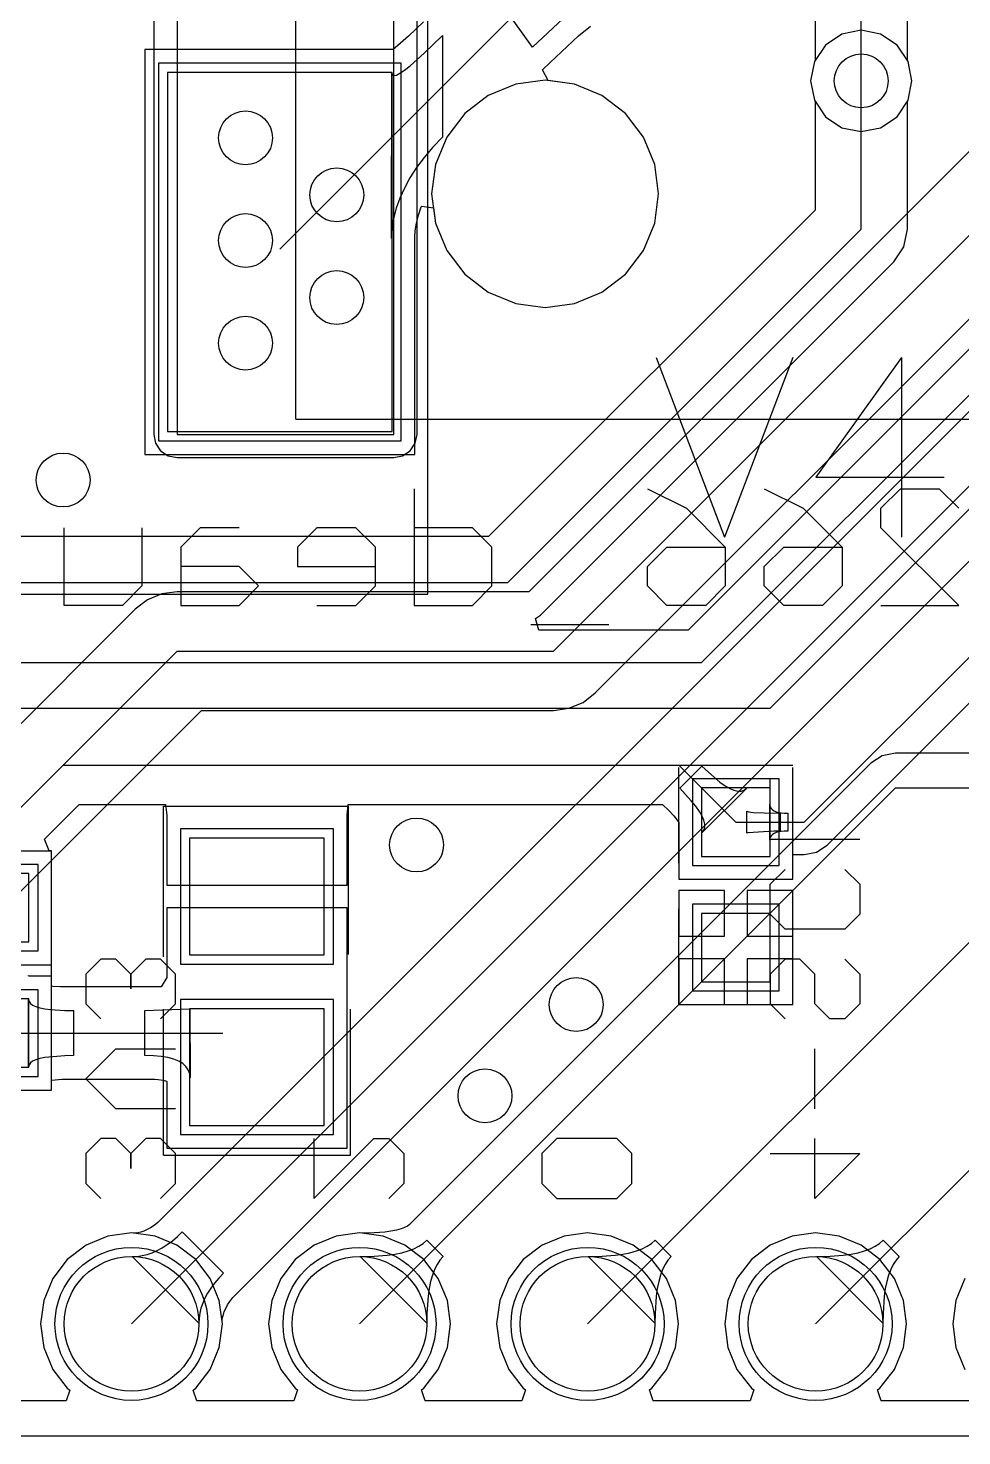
# Model space of a CAD drawing. Header units: millimetres. Extents: x 45 to 153, y 65 to 102.
# Drawn here: x 59.56 to 69.95, y 69.24 to 84.92 of the extents above; entities that cross this region are included whole.
import ezdxf

# ---------------------------------------------------------------- set-up
doc = ezdxf.new("R2010")
doc.units = ezdxf.units.MM
for name, color, linetype in [('BottomLayer', 5, 'Continuous'), ('BottomOverlay', 54, 'Continuous'), ('BottomSolder', 6, 'Continuous'), ('KeepOutLayer', 6, 'Continuous'), ('MultiLayer', 9, 'Continuous'), ('TopLayer', 1, 'Continuous'), ('TopOverlay', 2, 'Continuous'), ('TopPaste', 8, 'Continuous'), ('TopSolder', 216, 'Continuous')]:
    doc.layers.add(name, color=color, linetype=linetype)

# ---------------------------------------------------------------- blocks, each defined once
blk = doc.blocks.new('R0603_18')
at = {"layer": 'TopLayer'}
for p, q in [((-1.079, 0.381), (-1.079, -0.381)), ((-0.317, 0.381), (-1.079, 0.381)), ((-0.317, -0.381), (-0.317, 0.381)), ((0.317, 0.381), (0.317, -0.381)), ((1.079, 0.381), (0.317, 0.381)), ((1.079, -0.381), (1.079, 0.381)), ((-1.079, -0.381), (-0.317, -0.381)), ((0.317, -0.381), (1.079, -0.381))]:
    blk.add_line(p, q, dxfattribs=at)
at = {"layer": 'TopOverlay'}
for p, q in [((-1.333, 0.635), (-1.333, -0.635)), ((-1.333, 0.635), (1.333, 0.635)), ((1.333, 0.635), (1.333, -0.635)), ((-1.333, -0.635), (1.333, -0.635))]:
    blk.add_line(p, q, dxfattribs=at)
at = {"layer": 'TopPaste'}
for p, q in [((-1.079, 0.381), (-1.079, -0.381)), ((-0.317, 0.381), (-1.079, 0.381)), ((-0.317, -0.381), (-0.317, 0.381)), ((0.317, 0.381), (0.317, -0.381)), ((1.079, 0.381), (0.317, 0.381)), ((1.079, -0.381), (1.079, 0.381)), ((-1.079, -0.381), (-0.317, -0.381)), ((0.317, -0.381), (1.079, -0.381))]:
    blk.add_line(p, q, dxfattribs=at)
at = {"layer": 'TopSolder'}
for p, q in [((-1.181, 0.483), (-1.181, -0.483)), ((-0.216, 0.483), (-1.181, 0.483)), ((-0.216, -0.483), (-0.216, 0.483)), ((0.216, 0.483), (0.216, -0.483)), ((1.181, 0.483), (0.216, 0.483)), ((1.181, -0.483), (1.181, 0.483)), ((-1.181, -0.483), (-0.216, -0.483)), ((0.216, -0.483), (1.181, -0.483))]:
    blk.add_line(p, q, dxfattribs=at)
blk = doc.blocks.new('HDR1X10_35')
at = {"layer": 'BottomLayer'}
for centre in [(10.16, 0), (12.7, 0), (15.24, 0), (17.78, 0)]:
    blk.add_circle(centre, 0.75, dxfattribs=at)
at = {"layer": 'BottomSolder'}
for centre in [(10.16, 0), (12.7, 0), (15.24, 0), (17.78, 0)]:
    blk.add_circle(centre, 0.852, dxfattribs=at)
at = {"layer": 'MultiLayer'}
for centre in [(10.16, 0), (12.7, 0), (15.24, 0), (17.78, 0)]:
    blk.add_circle(centre, 0.75, dxfattribs=at)
at = {"layer": 'TopLayer'}
for centre in [(10.16, 0), (12.7, 0), (15.24, 0), (17.78, 0)]:
    blk.add_circle(centre, 0.75, dxfattribs=at)
at = {"layer": 'TopSolder'}
for centre in [(10.16, 0), (12.7, 0), (15.24, 0), (17.78, 0)]:
    blk.add_circle(centre, 0.852, dxfattribs=at)
blk = doc.blocks.new('INTRODUCTOR_1R0_42')
at = {"layer": 'TopLayer'}
for p, q in [((-1.25, 2), (-1.25, -2)), ((1.25, 2), (-1.25, 2)), ((1.25, -2), (1.25, 2)), ((3.45, 2), (3.45, -2)), ((5.95, 2), (3.45, 2)), ((5.95, -2), (5.95, 2)), ((-1.25, -2), (1.25, -2)), ((3.45, -2), (5.95, -2))]:
    blk.add_line(p, q, dxfattribs=at)
at = {"layer": 'TopOverlay'}
for p, q in [((-1.778, 3.81), (6.35, 3.81)), ((-1.778, -3.81), (-1.778, 3.81)), ((6.35, -3.81), (6.35, 3.81)), ((-1.778, -3.81), (6.35, -3.81))]:
    blk.add_line(p, q, dxfattribs=at)
at = {"layer": 'TopPaste'}
for p, q in [((-1.25, 2), (-1.25, -2)), ((1.25, 2), (-1.25, 2)), ((1.25, -2), (1.25, 2)), ((3.45, 2), (3.45, -2)), ((5.95, 2), (3.45, 2)), ((5.95, -2), (5.95, 2)), ((-1.25, -2), (1.25, -2)), ((3.45, -2), (5.95, -2))]:
    blk.add_line(p, q, dxfattribs=at)
at = {"layer": 'TopSolder'}
for p, q in [((-1.352, 2.102), (-1.352, -2.102)), ((1.352, 2.102), (-1.352, 2.102)), ((1.352, -2.102), (1.352, 2.102)), ((3.348, 2.102), (3.348, -2.102)), ((6.052, 2.102), (3.348, 2.102)), ((6.052, -2.102), (6.052, 2.102)), ((-1.352, -2.102), (1.352, -2.102)), ((3.348, -2.102), (6.052, -2.102))]:
    blk.add_line(p, q, dxfattribs=at)
blk = doc.blocks.new('C0805_44')
at = {"layer": 'TopLayer'}
for p, q in [((-0.3, 0.75), (-1.6, 0.75)), ((-1.6, 0.75), (-1.6, -0.75)), ((-0.3, -0.75), (-0.3, 0.75)), ((1.6, 0.75), (0.3, 0.75)), ((0.3, 0.75), (0.3, -0.75)), ((1.6, -0.75), (1.6, 0.75)), ((-1.6, -0.75), (-0.3, -0.75)), ((0.3, -0.75), (1.6, -0.75))]:
    blk.add_line(p, q, dxfattribs=at)
at = {"layer": 'TopOverlay'}
for p, q in [((-1.93, 1.041), (-0.305, 1.041)), ((-1.93, 1.041), (-1.93, -1.041)), ((0.279, 1.041), (1.956, 1.041)), ((1.956, 1.041), (1.956, -1.016)), ((-1.93, -1.041), (-0.305, -1.041)), ((1.956, -1.016), (0.305, -1.016))]:
    blk.add_line(p, q, dxfattribs=at)
at = {"layer": 'TopPaste'}
for p, q in [((-0.3, 0.75), (-1.6, 0.75)), ((-1.6, 0.75), (-1.6, -0.75)), ((-0.3, -0.75), (-0.3, 0.75)), ((1.6, 0.75), (0.3, 0.75)), ((0.3, 0.75), (0.3, -0.75)), ((1.6, -0.75), (1.6, 0.75)), ((-1.6, -0.75), (-0.3, -0.75)), ((0.3, -0.75), (1.6, -0.75))]:
    blk.add_line(p, q, dxfattribs=at)
at = {"layer": 'TopSolder'}
for p, q in [((-0.198, 0.852), (-1.702, 0.852)), ((-1.702, 0.852), (-1.702, -0.852)), ((-0.198, -0.852), (-0.198, 0.852)), ((1.702, 0.852), (0.198, 0.852)), ((0.198, 0.852), (0.198, -0.852)), ((1.702, -0.852), (1.702, 0.852)), ((-1.702, -0.852), (-0.198, -0.852)), ((0.198, -0.852), (1.702, -0.852))]:
    blk.add_line(p, q, dxfattribs=at)
blk = doc.blocks.new('C0603_52')
at = {"layer": 'TopLayer'}
for p, q in [((-0.356, 0.559), (-0.356, -0.203)), ((0.406, 0.559), (-0.356, 0.559)), ((0.406, -0.203), (0.406, 0.559)), ((1.041, 0.559), (1.041, -0.203)), ((1.803, 0.559), (1.041, 0.559)), ((1.803, -0.203), (1.803, 0.559)), ((-0.356, -0.203), (0.406, -0.203)), ((1.041, -0.203), (1.803, -0.203))]:
    blk.add_line(p, q, dxfattribs=at)
at = {"layer": 'TopOverlay'}
for p, q in [((-0.61, 0.813), (-0.61, -0.457)), ((-0.61, 0.813), (0.457, 0.813)), ((0.965, 0.813), (2.032, 0.813)), ((2.057, 0.813), (2.057, -0.457)), ((-0.61, -0.457), (0.457, -0.457)), ((0.965, -0.457), (2.032, -0.457))]:
    blk.add_line(p, q, dxfattribs=at)
at = {"layer": 'TopPaste'}
for p, q in [((-0.356, 0.559), (-0.356, -0.203)), ((0.406, 0.559), (-0.356, 0.559)), ((0.406, -0.203), (0.406, 0.559)), ((1.041, 0.559), (1.041, -0.203)), ((1.803, 0.559), (1.041, 0.559)), ((1.803, -0.203), (1.803, 0.559)), ((-0.356, -0.203), (0.406, -0.203)), ((1.041, -0.203), (1.803, -0.203))]:
    blk.add_line(p, q, dxfattribs=at)
at = {"layer": 'TopSolder'}
for p, q in [((-0.457, 0.66), (-0.457, -0.305)), ((0.508, 0.66), (-0.457, 0.66)), ((0.508, -0.305), (0.508, 0.66)), ((0.94, 0.66), (0.94, -0.305)), ((1.905, 0.66), (0.94, 0.66)), ((1.905, -0.305), (1.905, 0.66)), ((-0.457, -0.305), (0.508, -0.305)), ((0.94, -0.305), (1.905, -0.305))]:
    blk.add_line(p, q, dxfattribs=at)
blk = doc.blocks.new('18650_SMT_B_66')
at = {"layer": 'BottomOverlay'}
for q in [(-7.015, 9.42), (69.985, -11.58)]:
    blk.add_line((69.985, 9.42), q, dxfattribs=at)

msp = doc.modelspace()

# ---------------------------------------------------------------- linework, layer by layer
at = {"layer": 'BottomLayer'}
for p, q in [((61.214, 94.996), (61.214, 80.391)), ((63.627, 80.391), (63.627, 94.996)), ((63.886, 80.391), (63.886, 94.996)), ((68.834, 84.328), (68.834, 89.027)), ((68.32, 88.799), (68.32, 84.556)), ((69.348, 84.556), (69.348, 88.799)), ((60.955, 86.805), (60.955, 80.391)), ((71.476, 84.982), (65.132, 78.638)), ((65.405, 77.978), (72.136, 84.709)), ((68.312, 84.544), (68.269, 84.328)), ((68.32, 84.556), (68.312, 84.544)), ((69.356, 84.544), (69.348, 84.556)), ((69.399, 84.328), (69.356, 84.544)), ((64.985, 84.292), (64.68, 84.166)), ((65.313, 84.335), (64.985, 84.292)), ((65.64, 84.292), (65.313, 84.335)), ((65.945, 84.166), (65.64, 84.292)), ((65.871, 77.512), (72.602, 84.243)), ((68.269, 84.328), (68.312, 84.112)), ((69.356, 84.112), (69.399, 84.328)), ((64.68, 84.166), (64.418, 83.965)), ((66.207, 83.965), (65.945, 84.166)), ((68.312, 84.112), (68.435, 83.929)), ((69.233, 83.929), (69.356, 84.112)), ((64.418, 83.965), (64.217, 83.703)), ((66.408, 83.703), (66.207, 83.965)), ((68.435, 83.929), (68.618, 83.806)), ((69.05, 83.806), (69.233, 83.929)), ((68.618, 83.806), (68.834, 83.763)), ((68.834, 83.763), (69.05, 83.806)), ((64.217, 83.703), (64.091, 83.398)), ((66.534, 83.398), (66.408, 83.703)), ((64.091, 83.398), (64.048, 83.071)), ((66.577, 83.071), (66.534, 83.398)), ((64.048, 83.071), (64.091, 82.743)), ((66.534, 82.743), (66.577, 83.071)), ((64.091, 82.743), (64.217, 82.438)), ((66.408, 82.438), (66.534, 82.743)), ((64.217, 82.438), (64.418, 82.176)), ((66.207, 82.176), (66.408, 82.438)), ((64.418, 82.176), (64.68, 81.975)), ((65.945, 81.975), (66.207, 82.176)), ((64.68, 81.975), (64.985, 81.849)), ((64.985, 81.849), (65.313, 81.806)), ((65.313, 81.806), (65.64, 81.849)), ((65.64, 81.849), (65.945, 81.975)), ((70.957, 81.57), (61, 71.614)), ((60.706, 70.485), (71.374, 81.153)), ((61.835, 70.779), (71.619, 80.563)), ((60.955, 80.391), (60.975, 80.292)), ((60.975, 80.292), (61.031, 80.208)), ((61.214, 80.391), (63.627, 80.391)), ((63.81, 80.208), (63.866, 80.292)), ((63.866, 80.292), (63.886, 80.391)), ((61.031, 80.208), (61.115, 80.152)), ((61.115, 80.152), (61.214, 80.132)), ((61.214, 80.132), (63.627, 80.132)), ((63.627, 80.132), (63.726, 80.152)), ((63.726, 80.152), (63.81, 80.208)), ((60.884, 78.549), (60.748, 78.444)), ((61.043, 78.615), (60.884, 78.549)), ((61.214, 78.638), (61.043, 78.615)), ((65.132, 78.638), (61.214, 78.638)), ((60.748, 78.444), (55.16, 72.856)), ((55.626, 72.39), (61.214, 77.978)), ((61.214, 77.978), (65.405, 77.978)), ((65.735, 77.407), (65.871, 77.512)), ((56.286, 72.117), (61.487, 77.318)), ((61.487, 77.318), (65.405, 77.318)), ((65.405, 77.318), (65.576, 77.341)), ((65.576, 77.341), (65.735, 77.407)), ((69.215, 76.842), (69.066, 76.813)), ((79.597, 76.842), (69.215, 76.842)), ((68.94, 76.729), (63.798, 71.587)), ((69.066, 76.813), (68.94, 76.729)), ((63.246, 70.485), (69.215, 76.454)), ((69.215, 76.454), (86.106, 76.454)), ((65.786, 70.485), (71.12, 75.819)), ((68.326, 70.485), (73.025, 75.184)), ((60.706, 71.498), (60.444, 71.463)), ((60.728, 71.495), (60.706, 71.498)), ((60.746, 71.495), (60.728, 71.495)), ((60.777, 71.5), (60.746, 71.495)), ((60.809, 71.508), (60.777, 71.5)), ((60.843, 71.519), (60.809, 71.508)), ((60.879, 71.535), (60.843, 71.519)), ((60.917, 71.556), (60.879, 71.535)), ((60.957, 71.582), (60.917, 71.556)), ((60.999, 71.613), (60.957, 71.582)), ((61, 71.614), (60.999, 71.613)), ((61.217, 71.458), (61.272, 71.511)), ((61.272, 71.511), (61.732, 71.051)), ((63.246, 71.498), (62.984, 71.463)), ((63.273, 71.494), (63.246, 71.498)), ((63.351, 71.495), (63.273, 71.494)), ((63.527, 71.507), (63.351, 71.495)), ((63.595, 71.516), (63.527, 71.507)), ((63.656, 71.529), (63.595, 71.516)), ((63.708, 71.544), (63.656, 71.529)), ((63.748, 71.559), (63.708, 71.544)), ((63.779, 71.574), (63.748, 71.559)), ((63.798, 71.587), (63.779, 71.574)), ((60.2, 71.362), (59.99, 71.201)), ((60.444, 71.463), (60.2, 71.362)), ((60.993, 71.303), (61.049, 71.333)), ((61.049, 71.333), (61.105, 71.369)), ((61.105, 71.369), (61.161, 71.411)), ((61.161, 71.411), (61.217, 71.458)), ((62.74, 71.362), (62.53, 71.201)), ((62.984, 71.463), (62.74, 71.362)), ((63.852, 71.321), (63.908, 71.349)), ((63.908, 71.349), (63.956, 71.38)), ((63.956, 71.38), (63.997, 71.416)), ((63.997, 71.416), (64.177, 71.236)), ((66.392, 71.321), (66.448, 71.349)), ((66.448, 71.349), (66.496, 71.38)), ((66.496, 71.38), (66.537, 71.416)), ((66.537, 71.416), (66.717, 71.236)), ((68.932, 71.321), (68.988, 71.349)), ((68.988, 71.349), (69.036, 71.38)), ((69.036, 71.38), (69.077, 71.416)), ((69.077, 71.416), (69.257, 71.236)), ((59.99, 71.201), (59.829, 70.991)), ((60.714, 71.235), (60.769, 71.237)), ((61.456, 70.493), (60.714, 71.235)), ((60.769, 71.237), (60.825, 71.245)), ((60.825, 71.245), (60.881, 71.259)), ((60.881, 71.259), (60.937, 71.278)), ((60.937, 71.278), (60.993, 71.303)), ((62.53, 71.201), (62.369, 70.991)), ((63.254, 71.235), (63.361, 71.236)), ((63.996, 70.493), (63.254, 71.235)), ((63.361, 71.236), (63.554, 71.249)), ((63.554, 71.249), (63.64, 71.261)), ((63.64, 71.261), (63.718, 71.277)), ((63.718, 71.277), (63.789, 71.297)), ((63.789, 71.297), (63.852, 71.321)), ((64.141, 71.195), (64.11, 71.147)), ((64.177, 71.236), (64.141, 71.195)), ((65.794, 71.235), (65.901, 71.236)), ((66.536, 70.493), (65.794, 71.235)), ((65.901, 71.236), (66.094, 71.249)), ((66.094, 71.249), (66.18, 71.261)), ((66.18, 71.261), (66.258, 71.277)), ((66.258, 71.277), (66.329, 71.297)), ((66.329, 71.297), (66.392, 71.321)), ((66.681, 71.195), (66.65, 71.147)), ((66.717, 71.236), (66.681, 71.195)), ((68.334, 71.235), (68.441, 71.236)), ((69.076, 70.493), (68.334, 71.235)), ((68.441, 71.236), (68.634, 71.249)), ((68.634, 71.249), (68.72, 71.261)), ((68.72, 71.261), (68.798, 71.277)), ((68.798, 71.277), (68.869, 71.297)), ((68.869, 71.297), (68.932, 71.321)), ((69.221, 71.195), (69.19, 71.147)), ((69.257, 71.236), (69.221, 71.195)), ((61.732, 71.051), (61.679, 70.996)), ((64.058, 71.028), (64.038, 70.957)), ((64.082, 71.091), (64.058, 71.028)), ((64.11, 71.147), (64.082, 71.091)), ((66.598, 71.028), (66.578, 70.957)), ((66.622, 71.091), (66.598, 71.028)), ((66.65, 71.147), (66.622, 71.091)), ((69.138, 71.028), (69.118, 70.957)), ((69.162, 71.091), (69.138, 71.028)), ((69.19, 71.147), (69.162, 71.091)), ((59.829, 70.991), (59.728, 70.747)), ((61.59, 70.884), (61.554, 70.828)), ((61.632, 70.94), (61.59, 70.884)), ((61.679, 70.996), (61.632, 70.94)), ((62.369, 70.991), (62.268, 70.747)), ((64.022, 70.879), (64.01, 70.793)), ((64.038, 70.957), (64.022, 70.879)), ((66.562, 70.879), (66.55, 70.793)), ((66.578, 70.957), (66.562, 70.879)), ((69.102, 70.879), (69.09, 70.793)), ((69.118, 70.957), (69.102, 70.879)), ((59.728, 70.747), (59.693, 70.485)), ((61.499, 70.716), (61.48, 70.66)), ((61.524, 70.772), (61.499, 70.716)), ((61.554, 70.828), (61.524, 70.772)), ((61.777, 70.696), (61.803, 70.736)), ((61.803, 70.736), (61.834, 70.778)), ((61.834, 70.778), (61.835, 70.779)), ((62.268, 70.747), (62.233, 70.485)), ((64.01, 70.793), (63.997, 70.6)), ((66.55, 70.793), (66.537, 70.6)), ((69.09, 70.793), (69.077, 70.6)), ((61.458, 70.548), (61.456, 70.493)), ((61.466, 70.604), (61.458, 70.548)), ((61.48, 70.66), (61.466, 70.604)), ((61.716, 70.525), (61.721, 70.556)), ((61.721, 70.556), (61.729, 70.588)), ((61.729, 70.588), (61.74, 70.622)), ((61.74, 70.622), (61.756, 70.658)), ((61.756, 70.658), (61.777, 70.696)), ((63.997, 70.6), (63.996, 70.493)), ((66.537, 70.6), (66.536, 70.493)), ((69.077, 70.6), (69.076, 70.493)), ((59.693, 70.485), (59.728, 70.223)), ((61.684, 70.223), (61.719, 70.485)), ((61.716, 70.507), (61.716, 70.525)), ((61.719, 70.485), (61.716, 70.507)), ((62.233, 70.485), (62.268, 70.223)), ((59.728, 70.223), (59.829, 69.979)), ((61.583, 69.979), (61.684, 70.223)), ((62.268, 70.223), (62.369, 69.979)), ((59.829, 69.979), (59.99, 69.769)), ((61.422, 69.769), (61.583, 69.979)), ((62.369, 69.979), (62.53, 69.769)), ((59.99, 69.769), (60.018, 69.747)), ((61.394, 69.747), (61.422, 69.769)), ((62.53, 69.769), (62.556, 69.749)), ((59.978, 69.627), (58.894, 69.627)), ((60.018, 69.747), (59.978, 69.627)), ((61.434, 69.627), (61.394, 69.747)), ((61.46, 69.627), (61.434, 69.627)), ((61.47, 69.629), (61.46, 69.627)), ((62.515, 69.629), (61.47, 69.629)), ((62.556, 69.749), (62.515, 69.629))]:
    msp.add_line(p, q, dxfattribs=at)
for centre in [(68.834, 84.328), (61.976, 83.693), (62.992, 83.058), (61.976, 82.55), (62.992, 81.915), (61.976, 81.407), (59.944, 79.883), (63.881, 75.819), (65.659, 74.041), (64.643, 73.025)]:
    msp.add_circle(centre, 0.3, dxfattribs=at)
at = {"layer": 'BottomOverlay'}
for p, q in [((63.855, 79.786), (63.855, 78.486)), ((66.454, 79.786), (66.887, 79.569)), ((67.753, 79.786), (68.187, 79.569)), ((69.053, 79.569), (69.27, 79.786)), ((69.27, 79.786), (69.703, 79.786)), ((69.703, 79.786), (69.919, 79.569)), ((66.887, 79.569), (67.32, 79.136)), ((68.187, 79.569), (68.62, 79.136)), ((69.053, 79.352), (69.053, 79.569)), ((59.956, 78.486), (59.956, 79.352)), ((60.822, 79.352), (60.822, 78.703)), ((61.472, 79.352), (61.256, 79.136)), ((61.905, 79.352), (61.472, 79.352)), ((62.772, 79.352), (62.555, 79.136)), ((63.205, 79.352), (62.772, 79.352)), ((63.422, 79.136), (63.205, 79.352)), ((64.505, 79.352), (63.855, 79.352)), ((64.721, 79.136), (64.505, 79.352)), ((69.919, 78.486), (69.053, 79.352)), ((61.256, 79.136), (61.256, 78.486)), ((62.555, 79.136), (62.555, 78.919)), ((63.422, 78.703), (63.422, 79.136)), ((64.721, 78.703), (64.721, 79.136)), ((66.454, 78.919), (66.67, 79.136)), ((66.67, 79.136), (67.32, 79.136)), ((67.32, 79.136), (67.32, 78.703)), ((67.753, 78.919), (67.97, 79.136)), ((67.97, 79.136), (68.62, 79.136)), ((68.62, 79.136), (68.62, 78.703)), ((61.905, 78.919), (61.256, 78.919)), ((62.122, 78.703), (61.905, 78.919)), ((62.555, 78.919), (63.422, 78.919)), ((66.454, 78.703), (66.454, 78.919)), ((67.753, 78.703), (67.753, 78.919)), ((60.822, 78.703), (60.606, 78.486)), ((61.905, 78.486), (62.122, 78.703)), ((63.205, 78.486), (63.422, 78.703)), ((64.505, 78.486), (64.721, 78.703)), ((66.67, 78.486), (66.454, 78.703)), ((67.32, 78.703), (67.104, 78.486)), ((67.97, 78.486), (67.753, 78.703)), ((68.62, 78.703), (68.403, 78.486)), ((60.606, 78.486), (59.956, 78.486)), ((61.256, 78.486), (61.905, 78.486)), ((62.772, 78.486), (63.205, 78.486)), ((63.855, 78.486), (64.505, 78.486)), ((67.104, 78.486), (66.67, 78.486)), ((68.403, 78.486), (67.97, 78.486)), ((69.053, 78.486), (69.919, 78.486)), ((66.021, 78.269), (65.154, 78.269)), ((67.818, 75.881), (67.818, 76.547)), ((68.818, 75.881), (67.818, 75.881)), ((67.818, 75.381), (67.985, 75.547)), ((68.651, 75.547), (68.818, 75.381)), ((67.818, 75.048), (67.818, 75.381)), ((68.818, 75.381), (68.818, 75.048)), ((67.985, 74.881), (67.818, 75.048)), ((68.818, 75.048), (68.651, 74.881)), ((68.651, 74.881), (67.985, 74.881)), ((60.365, 74.548), (60.198, 74.381)), ((60.531, 74.548), (60.365, 74.548)), ((60.698, 74.381), (60.531, 74.548)), ((60.864, 74.548), (60.698, 74.381)), ((61.031, 74.548), (60.864, 74.548)), ((61.198, 74.381), (61.031, 74.548)), ((67.985, 74.548), (67.818, 74.381)), ((68.151, 74.548), (67.985, 74.548)), ((68.318, 74.381), (68.151, 74.548)), ((68.651, 74.548), (68.818, 74.381)), ((60.198, 74.381), (60.198, 74.048)), ((60.698, 74.381), (60.698, 74.215)), ((60.698, 74.215), (60.698, 74.381)), ((61.198, 74.048), (61.198, 74.381)), ((67.818, 74.381), (67.818, 74.048)), ((68.318, 74.048), (68.318, 74.381)), ((68.818, 74.381), (68.818, 74.048)), ((60.198, 74.048), (60.365, 73.881)), ((61.031, 73.881), (61.198, 74.048)), ((67.818, 74.048), (67.985, 73.881)), ((68.484, 73.881), (68.318, 74.048)), ((68.818, 74.048), (68.651, 73.881)), ((68.651, 73.881), (68.484, 73.881)), ((60.198, 73.215), (60.531, 73.548)), ((60.531, 73.548), (61.198, 73.548)), ((68.318, 72.882), (68.318, 73.548)), ((60.531, 72.882), (60.198, 73.215)), ((61.198, 72.882), (60.531, 72.882)), ((60.365, 72.548), (60.198, 72.382)), ((60.531, 72.548), (60.365, 72.548)), ((60.698, 72.382), (60.531, 72.548)), ((60.864, 72.548), (60.698, 72.382)), ((61.031, 72.548), (60.864, 72.548)), ((61.198, 72.382), (61.031, 72.548)), ((62.738, 72.548), (62.738, 71.882)), ((62.738, 71.882), (63.404, 72.548)), ((63.404, 72.548), (63.571, 72.548)), ((63.571, 72.548), (63.738, 72.382)), ((65.445, 72.548), (65.278, 72.382)), ((66.111, 72.548), (65.445, 72.548)), ((66.278, 72.382), (66.111, 72.548)), ((68.318, 71.882), (68.318, 72.548)), ((60.198, 72.382), (60.198, 72.049)), ((60.698, 72.382), (60.698, 72.215)), ((60.698, 72.215), (60.698, 72.382)), ((61.198, 72.049), (61.198, 72.382)), ((63.738, 72.382), (63.738, 72.049)), ((65.278, 72.382), (65.278, 72.049)), ((66.278, 72.049), (66.278, 72.382)), ((67.818, 72.382), (68.818, 72.382)), ((68.818, 72.382), (68.318, 71.882)), ((60.198, 72.049), (60.365, 71.882)), ((61.031, 71.882), (61.198, 72.049)), ((63.738, 72.049), (63.571, 71.882)), ((65.278, 72.049), (65.445, 71.882)), ((66.111, 71.882), (66.278, 72.049)), ((65.445, 71.882), (66.111, 71.882))]:
    msp.add_line(p, q, dxfattribs=at)
at = {"layer": 'KeepOutLayer'}
for p, q in [((47.678, 69.238), (61.468, 69.238)), ((61.47, 69.24), (112.395, 69.24))]:
    msp.add_line(p, q, dxfattribs=at)
at = {"layer": 'MultiLayer'}
for centre in [(68.834, 84.328), (61.976, 83.693), (62.992, 83.058), (61.976, 82.55), (62.992, 81.915), (61.976, 81.407), (59.944, 79.883), (63.881, 75.819), (65.659, 74.041), (64.643, 73.025)]:
    msp.add_circle(centre, 0.3, dxfattribs=at)
at = {"layer": 'TopLayer'}
for p, q in [((62.358, 82.455), (65.821, 85.918)), ((65.174, 84.705), (64.699, 85.361)), ((63.957, 84.987), (63.791, 84.826)), ((65.515, 85.024), (65.174, 84.705)), ((63.791, 84.826), (63.643, 84.695)), ((63.967, 84.636), (64.171, 84.833)), ((64.171, 84.833), (64.171, 83.702)), ((65.368, 84.532), (65.685, 84.828)), ((65.685, 84.828), (65.82, 84.938)), ((68.618, 84.85), (68.435, 84.727)), ((68.834, 84.893), (68.618, 84.85)), ((69.05, 84.85), (68.834, 84.893)), ((69.233, 84.727), (69.05, 84.85)), ((63.596, 84.677), (60.854, 84.677)), ((60.854, 84.677), (60.854, 80.169)), ((63.605, 84.679), (63.596, 84.677)), ((63.615, 84.677), (63.605, 84.679)), ((63.62, 84.677), (63.615, 84.677)), ((63.643, 84.695), (63.62, 84.677)), ((68.435, 84.727), (68.312, 84.544)), ((69.356, 84.544), (69.233, 84.727)), ((63.809, 84.496), (63.967, 84.636)), ((65.285, 84.45), (65.368, 84.532)), ((68.312, 84.544), (68.269, 84.328)), ((69.399, 84.328), (69.356, 84.544)), ((63.602, 82.571), (63.605, 84.42)), ((63.605, 84.42), (63.611, 84.397)), ((63.611, 84.397), (63.628, 84.388)), ((63.628, 84.388), (63.656, 84.393)), ((63.656, 84.393), (63.695, 84.413)), ((63.695, 84.413), (63.746, 84.447)), ((63.746, 84.447), (63.809, 84.496)), ((65.346, 84.331), (65.285, 84.45)), ((65.64, 84.292), (65.346, 84.331)), ((65.945, 84.166), (65.64, 84.292)), ((68.269, 84.328), (68.312, 84.112)), ((68.834, 82.677), (68.834, 84.328)), ((69.356, 84.112), (69.399, 84.328)), ((66.207, 83.965), (65.945, 84.166)), ((68.312, 84.112), (68.32, 84.1)), ((68.32, 84.1), (68.32, 82.89)), ((69.348, 84.1), (69.356, 84.112)), ((69.348, 82.677), (69.348, 84.1)), ((66.408, 83.703), (66.207, 83.965)), ((72.516, 83.821), (66.906, 78.212)), ((64.063, 83.589), (63.966, 83.475)), ((64.171, 83.702), (64.063, 83.589)), ((66.534, 83.398), (66.408, 83.703)), ((67.056, 77.851), (72.771, 83.566)), ((63.966, 83.475), (63.881, 83.362)), ((63.807, 83.248), (63.745, 83.135)), ((63.881, 83.362), (63.807, 83.248)), ((66.577, 83.071), (66.534, 83.398)), ((63.745, 83.135), (63.693, 83.022)), ((63.693, 83.022), (63.653, 82.909)), ((63.934, 82.926), (63.938, 82.934)), ((63.938, 82.934), (64.068, 82.915)), ((66.534, 82.743), (66.577, 83.071)), ((63.625, 82.796), (63.608, 82.683)), ((63.653, 82.909), (63.625, 82.796)), ((63.879, 82.745), (63.902, 82.834)), ((63.902, 82.834), (63.934, 82.926)), ((64.068, 82.915), (64.091, 82.743)), ((68.32, 82.89), (64.684, 79.254)), ((63.608, 82.683), (63.602, 82.571)), ((63.862, 82.586), (63.866, 82.657)), ((63.866, 82.657), (63.879, 82.745)), ((64.091, 82.743), (64.217, 82.438)), ((64.897, 78.74), (68.834, 82.677)), ((66.408, 82.438), (66.534, 82.743)), ((69.309, 82.48), (69.348, 82.677)), ((63.862, 80.169), (63.862, 82.586)), ((69.197, 82.314), (69.309, 82.48)), ((64.217, 82.438), (64.418, 82.176)), ((65.26, 78.377), (69.197, 82.314)), ((66.207, 82.176), (66.408, 82.438)), ((67.818, 77.343), (72.898, 82.423)), ((64.418, 82.176), (64.68, 81.975)), ((65.945, 81.975), (66.207, 82.176)), ((64.68, 81.975), (64.985, 81.849)), ((64.985, 81.849), (65.313, 81.806)), ((65.313, 81.806), (65.64, 81.849)), ((65.64, 81.849), (65.945, 81.975)), ((60.854, 80.169), (63.862, 80.169)), ((68.199, 76.073), (72.366, 80.24)), ((68.454, 75.818), (72.337, 79.7)), ((64.684, 79.254), (57.236, 79.254)), ((57.023, 78.74), (64.897, 78.74)), ((65.204, 78.339), (65.26, 78.377)), ((65.242, 78.212), (65.204, 78.339)), ((66.906, 78.212), (65.242, 78.212)), ((56.134, 77.851), (67.056, 77.851)), ((55.626, 77.343), (67.818, 77.343)), ((59.182, 75.946), (59.944, 76.708)), ((59.944, 76.708), (66.802, 76.708)), ((66.802, 76.708), (67.437, 76.073)), ((66.812, 76.451), (67.059, 76.698)), ((67.059, 76.698), (67.131, 76.629)), ((67.131, 76.629), (67.26, 76.519)), ((67.26, 76.519), (67.317, 76.479)), ((66.941, 76.312), (66.812, 76.451)), ((67.554, 76.448), (67.062, 75.956)), ((67.317, 76.479), (67.369, 76.449)), ((67.369, 76.449), (67.416, 76.429)), ((67.416, 76.429), (67.458, 76.419)), ((67.458, 76.419), (67.495, 76.419)), ((67.495, 76.419), (67.527, 76.428)), ((67.527, 76.428), (67.554, 76.448)), ((59.737, 75.882), (60.125, 76.271)), ((60.125, 76.271), (61.086, 76.271)), ((61.086, 76.271), (61.099, 76.149)), ((63.107, 76.149), (63.12, 76.271)), ((63.12, 76.271), (66.621, 76.271)), ((66.621, 76.271), (66.689, 76.202)), ((66.689, 76.202), (66.745, 76.142)), ((66.991, 76.25), (66.941, 76.312)), ((67.031, 76.193), (66.991, 76.25)), ((67.061, 76.141), (67.031, 76.193)), ((67.561, 75.949), (67.561, 76.197)), ((67.561, 76.197), (67.569, 76.192)), ((67.569, 76.192), (67.583, 76.188)), ((67.815, 75.873), (67.815, 76.273)), ((67.815, 76.273), (67.817, 76.254)), ((67.817, 76.254), (67.823, 76.237)), ((67.823, 76.237), (67.833, 76.222)), ((67.833, 76.222), (67.847, 76.209)), ((67.847, 76.209), (67.865, 76.198)), ((67.865, 76.198), (67.887, 76.189)), ((61.099, 76.149), (61.099, 76.144)), ((61.099, 76.144), (61.099, 75.372)), ((63.107, 76.144), (63.107, 76.149)), ((63.107, 75.372), (63.107, 76.144)), ((66.745, 76.142), (66.783, 76.094)), ((66.783, 76.094), (66.802, 76.068)), ((66.802, 76.068), (66.802, 75.438)), ((67.081, 76.094), (67.061, 76.141)), ((67.091, 76.052), (67.081, 76.094)), ((67.091, 76.015), (67.091, 76.052)), ((67.437, 76.073), (68.199, 76.073)), ((67.583, 76.188), (67.604, 76.185)), ((67.604, 76.185), (67.631, 76.182)), ((67.631, 76.182), (67.752, 76.175)), ((67.752, 76.175), (67.931, 76.173)), ((67.887, 76.189), (67.913, 76.182)), ((67.913, 76.182), (67.943, 76.177)), ((67.931, 76.173), (67.931, 75.973)), ((67.943, 76.177), (67.977, 76.174)), ((67.977, 76.174), (68.015, 76.173)), ((68.015, 76.173), (68.015, 75.973)), ((59.79, 75.755), (59.737, 75.882)), ((67.062, 75.956), (67.082, 75.983)), ((67.082, 75.983), (67.091, 76.015)), ((67.569, 75.954), (67.561, 75.949)), ((67.865, 75.973), (67.569, 75.954)), ((67.817, 75.892), (67.815, 75.873)), ((67.823, 75.909), (67.817, 75.892)), ((67.833, 75.924), (67.823, 75.909)), ((67.847, 75.937), (67.833, 75.924)), ((67.865, 75.948), (67.847, 75.937)), ((67.931, 75.973), (67.865, 75.973)), ((67.887, 75.957), (67.865, 75.948)), ((67.913, 75.964), (67.887, 75.957)), ((67.943, 75.969), (67.913, 75.964)), ((67.977, 75.972), (67.943, 75.969)), ((68.015, 75.973), (67.977, 75.972)), ((59.817, 75.755), (59.79, 75.755)), ((59.817, 74.485), (59.817, 75.755)), ((68.199, 75.712), (68.337, 75.74)), ((68.337, 75.74), (68.454, 75.818)), ((68.072, 75.438), (68.072, 75.712)), ((68.072, 75.712), (68.199, 75.712)), ((66.802, 75.438), (68.072, 75.438)), ((61.099, 75.372), (62.103, 75.372)), ((62.103, 75.372), (63.107, 75.372)), ((67.31, 75.311), (66.802, 75.311)), ((66.802, 75.311), (66.802, 74.803)), ((67.31, 74.803), (67.31, 75.311)), ((68.072, 75.311), (67.564, 75.311)), ((67.564, 75.311), (67.564, 74.803)), ((68.072, 74.803), (68.072, 75.311)), ((62.103, 75.118), (61.099, 75.118)), ((61.099, 75.118), (61.099, 74.376)), ((63.107, 75.118), (62.103, 75.118)), ((63.107, 74.376), (63.107, 75.118)), ((66.802, 74.803), (67.31, 74.803)), ((67.564, 74.803), (68.072, 74.803)), ((58.814, 74.485), (59.817, 74.485)), ((67.31, 74.549), (66.802, 74.549)), ((66.802, 74.549), (66.802, 74.041)), ((67.31, 74.041), (67.31, 74.549)), ((68.072, 74.549), (67.564, 74.549)), ((67.564, 74.549), (67.564, 74.041)), ((68.072, 74.041), (68.072, 74.549)), ((59.56, 74.36), (59.55, 74.359)), ((59.57, 74.359), (59.56, 74.36)), ((59.817, 74.359), (59.57, 74.359)), ((59.817, 74.245), (59.817, 74.359)), ((61.099, 74.341), (61.038, 74.239)), ((61.099, 74.376), (61.099, 74.341)), ((63.107, 74.341), (63.107, 74.376)), ((63.107, 74.249), (63.107, 74.341)), ((59.831, 74.243), (59.817, 74.245)), ((59.917, 74.237), (59.831, 74.243)), ((60.984, 74.237), (59.917, 74.237)), ((61.038, 74.239), (60.984, 74.237)), ((63.107, 74.214), (63.107, 74.249)), ((63.107, 72.441), (63.107, 74.214)), ((59.56, 73.346), (59.56, 74.101)), ((59.56, 74.101), (59.565, 74.077)), ((59.565, 74.077), (59.58, 74.055)), ((59.58, 74.055), (59.605, 74.036)), ((59.605, 74.036), (59.64, 74.02)), ((59.64, 74.02), (59.685, 74.005)), ((59.685, 74.005), (59.74, 73.994)), ((66.802, 74.041), (67.31, 74.041)), ((67.564, 74.041), (68.072, 74.041)), ((59.74, 73.994), (59.805, 73.985)), ((59.805, 73.985), (59.965, 73.975)), ((59.965, 73.975), (60.06, 73.974)), ((60.06, 73.974), (60.06, 73.474)), ((60.856, 73.974), (61.356, 73.992)), ((60.856, 73.474), (60.856, 73.974)), ((61.356, 73.992), (61.359, 73.224)), ((59.182, 73.724), (61.724, 73.724)), ((59.565, 73.37), (59.56, 73.346)), ((59.58, 73.392), (59.565, 73.37)), ((59.605, 73.411), (59.58, 73.392)), ((59.64, 73.427), (59.605, 73.411)), ((59.685, 73.442), (59.64, 73.427)), ((59.74, 73.453), (59.685, 73.442)), ((59.965, 73.472), (59.74, 73.453)), ((60.06, 73.474), (59.965, 73.472)), ((60.951, 73.471), (60.856, 73.474)), ((61.037, 73.464), (60.951, 73.471)), ((61.112, 73.451), (61.037, 73.464)), ((61.178, 73.434), (61.112, 73.451)), ((61.233, 73.411), (61.178, 73.434)), ((61.278, 73.384), (61.233, 73.411)), ((61.313, 73.351), (61.278, 73.384)), ((61.339, 73.314), (61.313, 73.351)), ((61.354, 73.271), (61.339, 73.314)), ((61.359, 73.224), (61.354, 73.271)), ((59.55, 73.089), (59.56, 73.087)), ((59.56, 73.087), (59.57, 73.089)), ((59.57, 73.089), (59.817, 73.089)), ((59.817, 73.2), (59.934, 73.21)), ((59.817, 73.089), (59.817, 73.2)), ((59.934, 73.21), (60.967, 73.21)), ((60.967, 73.21), (61.004, 73.206)), ((61.004, 73.206), (61.057, 73.198)), ((61.057, 73.198), (61.095, 73.188)), ((61.095, 73.188), (61.099, 73.186)), ((61.099, 73.186), (61.099, 72.441)), ((61.099, 72.441), (63.107, 72.441)), ((60.706, 71.498), (60.444, 71.463)), ((60.968, 71.463), (60.706, 71.498)), ((63.246, 71.498), (62.984, 71.463)), ((63.508, 71.463), (63.246, 71.498)), ((65.786, 71.498), (65.524, 71.463)), ((66.048, 71.463), (65.786, 71.498)), ((68.326, 71.498), (68.064, 71.463)), ((68.588, 71.463), (68.326, 71.498)), ((60.2, 71.362), (59.99, 71.201)), ((60.444, 71.463), (60.2, 71.362)), ((61.212, 71.362), (60.968, 71.463)), ((61.422, 71.201), (61.212, 71.362)), ((62.74, 71.362), (62.53, 71.201)), ((62.984, 71.463), (62.74, 71.362)), ((63.752, 71.362), (63.508, 71.463)), ((63.962, 71.201), (63.752, 71.362)), ((65.28, 71.362), (65.07, 71.201)), ((65.524, 71.463), (65.28, 71.362)), ((66.292, 71.362), (66.048, 71.463)), ((66.502, 71.201), (66.292, 71.362)), ((67.82, 71.362), (67.61, 71.201)), ((68.064, 71.463), (67.82, 71.362)), ((68.832, 71.362), (68.588, 71.463)), ((69.042, 71.201), (68.832, 71.362)), ((59.99, 71.201), (59.829, 70.991)), ((61.583, 70.991), (61.422, 71.201)), ((62.53, 71.201), (62.369, 70.991)), ((64.123, 70.991), (63.962, 71.201)), ((65.07, 71.201), (64.909, 70.991)), ((66.663, 70.991), (66.502, 71.201)), ((67.61, 71.201), (67.449, 70.991)), ((69.203, 70.991), (69.042, 71.201)), ((59.829, 70.991), (59.728, 70.747)), ((61.684, 70.747), (61.583, 70.991)), ((62.369, 70.991), (62.268, 70.747)), ((64.224, 70.747), (64.123, 70.991)), ((64.909, 70.991), (64.808, 70.747)), ((66.764, 70.747), (66.663, 70.991)), ((67.449, 70.991), (67.348, 70.747)), ((69.304, 70.747), (69.203, 70.991)), ((69.989, 70.991), (69.888, 70.747)), ((59.728, 70.747), (59.693, 70.485)), ((61.719, 70.485), (61.684, 70.747)), ((62.268, 70.747), (62.233, 70.485)), ((64.259, 70.485), (64.224, 70.747)), ((64.808, 70.747), (64.773, 70.485)), ((66.799, 70.485), (66.764, 70.747)), ((67.348, 70.747), (67.313, 70.485)), ((69.339, 70.485), (69.304, 70.747)), ((69.888, 70.747), (69.853, 70.485)), ((59.693, 70.485), (59.728, 70.223)), ((61.684, 70.223), (61.719, 70.485)), ((62.233, 70.485), (62.268, 70.223)), ((64.224, 70.223), (64.259, 70.485)), ((64.773, 70.485), (64.808, 70.223)), ((66.764, 70.223), (66.799, 70.485)), ((67.313, 70.485), (67.348, 70.223)), ((69.304, 70.223), (69.339, 70.485)), ((69.853, 70.485), (69.888, 70.223)), ((59.728, 70.223), (59.829, 69.979)), ((61.583, 69.979), (61.684, 70.223)), ((62.268, 70.223), (62.369, 69.979)), ((64.123, 69.979), (64.224, 70.223)), ((64.808, 70.223), (64.909, 69.979)), ((66.663, 69.979), (66.764, 70.223)), ((67.348, 70.223), (67.449, 69.979)), ((69.203, 69.979), (69.304, 70.223)), ((69.888, 70.223), (69.989, 69.979)), ((59.829, 69.979), (59.99, 69.769)), ((61.422, 69.769), (61.583, 69.979)), ((62.369, 69.979), (62.53, 69.769)), ((63.962, 69.769), (64.123, 69.979)), ((64.909, 69.979), (65.07, 69.769)), ((66.502, 69.769), (66.663, 69.979)), ((67.449, 69.979), (67.61, 69.769)), ((69.042, 69.769), (69.203, 69.979)), ((59.99, 69.769), (60.018, 69.747)), ((61.394, 69.747), (61.422, 69.769)), ((62.53, 69.769), (62.556, 69.749)), ((63.936, 69.749), (63.962, 69.769)), ((65.07, 69.769), (65.096, 69.749)), ((66.476, 69.749), (66.502, 69.769)), ((67.61, 69.769), (67.636, 69.749)), ((69.016, 69.749), (69.042, 69.769)), ((59.978, 69.627), (58.894, 69.627)), ((60.018, 69.747), (59.978, 69.627)), ((61.434, 69.627), (61.394, 69.747)), ((61.46, 69.627), (61.434, 69.627)), ((61.47, 69.629), (61.46, 69.627)), ((62.515, 69.629), (61.47, 69.629)), ((62.556, 69.749), (62.515, 69.629)), ((63.977, 69.629), (63.936, 69.749)), ((65.055, 69.629), (63.977, 69.629)), ((65.096, 69.749), (65.055, 69.629)), ((66.517, 69.629), (66.476, 69.749)), ((67.595, 69.629), (66.517, 69.629)), ((67.636, 69.749), (67.595, 69.629)), ((69.057, 69.629), (69.016, 69.749)), ((70.135, 69.629), (69.057, 69.629))]:
    msp.add_line(p, q, dxfattribs=at)
for centre in [(68.834, 84.328), (61.976, 83.693), (62.992, 83.058), (61.976, 82.55), (62.992, 81.915), (61.976, 81.407), (59.944, 79.883), (63.881, 75.819), (65.659, 74.041), (64.643, 73.025)]:
    msp.add_circle(centre, 0.3, dxfattribs=at)
at = {"layer": 'TopOverlay'}
for p, q in [((66.548, 81.248), (67.31, 79.248)), ((68.071, 81.248), (67.31, 79.248)), ((69.281, 81.248), (68.329, 79.915)), ((69.281, 81.248), (69.281, 79.248)), ((68.329, 79.915), (69.757, 79.915))]:
    msp.add_line(p, q, dxfattribs=at)

# ---------------------------------------------------------------- block references
for name, p, rotation in [('18650_SMT_B_66', (132.521, 89.979), 180), ('INTRODUCTOR_1R0_42', (57.658, 82.423), 360), ('C0603_52', (67.615, 74.651), 90), ('C0805_44', (62.103, 74.295), 90), ('R0603_18', (59.182, 74.422), 90), ('HDR1X10_35', (78.486, 70.485), 180)]:
    msp.add_blockref(name, p, dxfattribs=dict(rotation=rotation))

doc.saveas('drawing.dxf')
